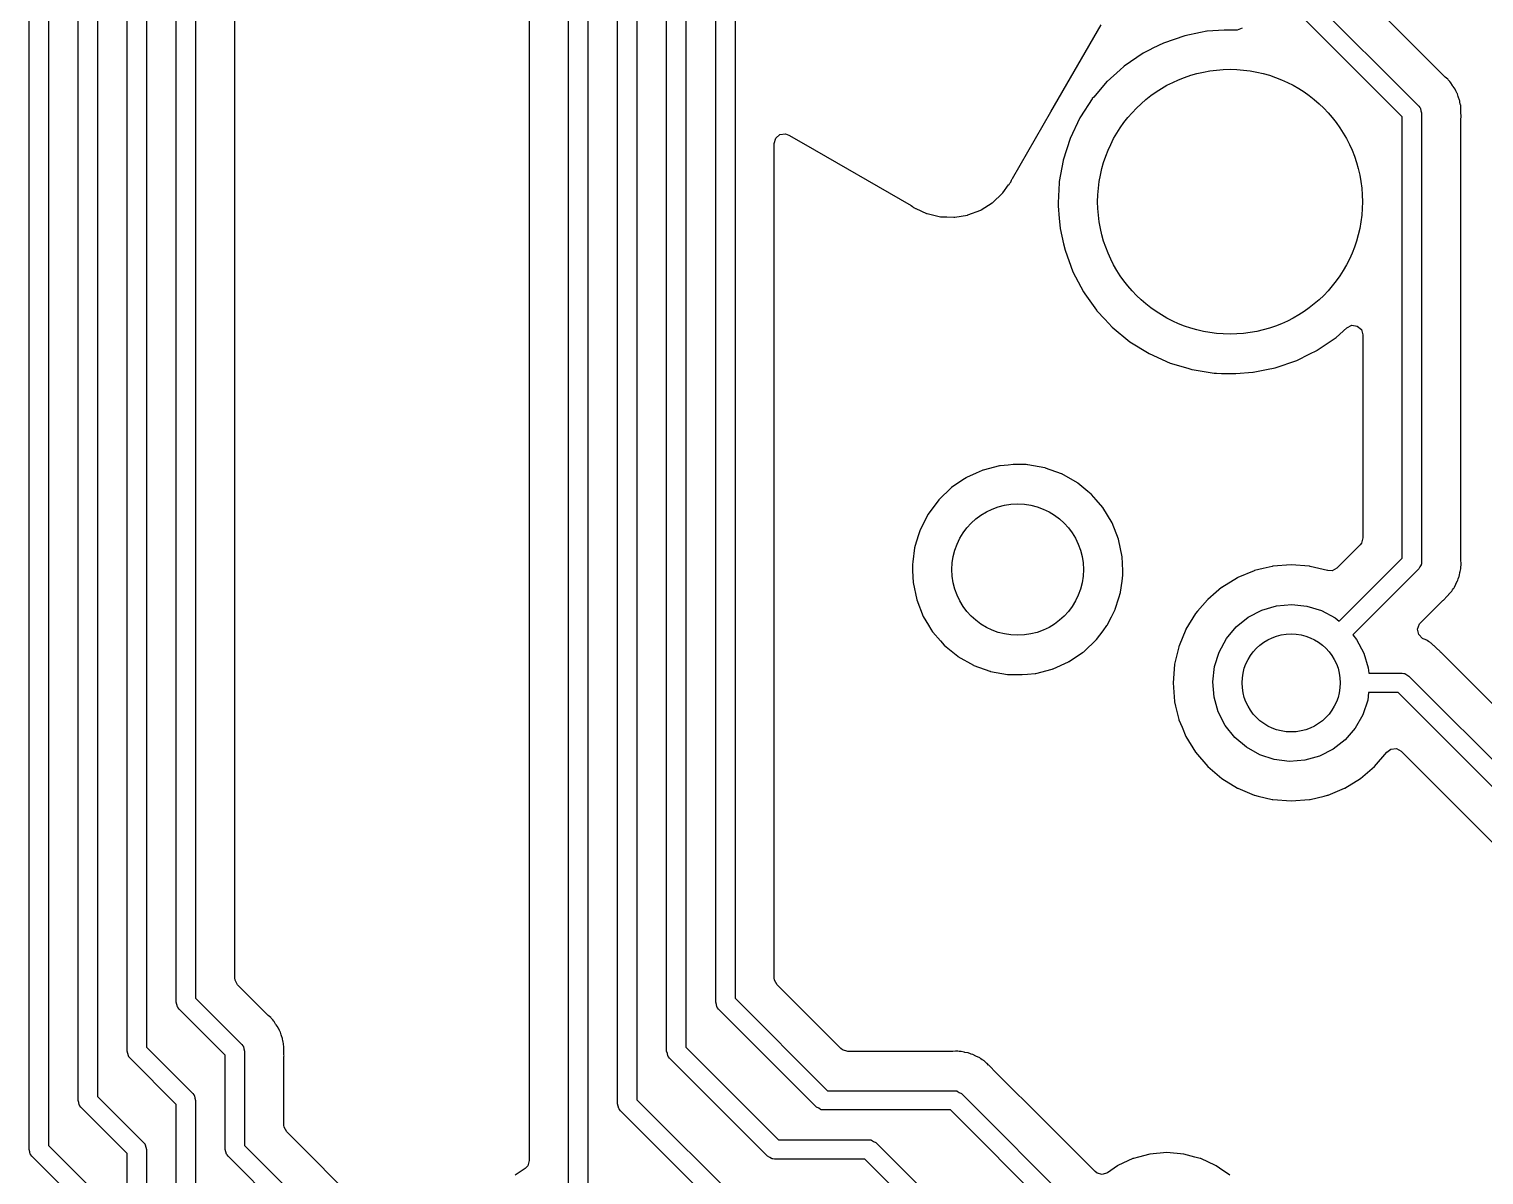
# Model space of a CAD drawing. Extents: x 189 to 319, y -167 to -61.
# Drawn here: x 250.7 to 269.54, y -120.98 to -106.14 of the extents above; entities that cross this region are included whole.
import ezdxf

# ---------------------------------------------------------------- set-up
doc = ezdxf.new("R2010")
doc.units = 0
doc.layers.add('BLACK', color=7, linetype='CONTINUOUS')

msp = doc.modelspace()

# ---------------------------------------------------------------- linework, layer by layer
at = {"layer": 'BLACK', "linetype": 'CONTINUOUS'}
for p, q in [((252.605, -118.745), (252.605, -75.6168)), ((252.855, -75.565), (252.855, -118.693)), ((253.363, -118.43), (253.363, -75.6438)), ((251.97, -119.38), (251.97, -77.5218)), ((252.22, -77.47), (252.22, -119.328)), ((251.335, -120.016), (251.335, -79.4163)), ((251.585, -79.3645), (251.585, -119.964)), ((250.7, -120.65), (250.7, -81.3213)), ((250.95, -81.2695), (250.95, -120.598)), ((257.176, -83.2104), (257.176, -120.793)), ((257.685, -121.218), (257.685, -83.1745)), ((257.935, -83.2263), (257.935, -121.218)), ((258.32, -120.061), (258.32, -85.0795)), ((258.57, -85.1313), (258.57, -120.009)), ((258.955, -119.38), (258.955, -86.3548)), ((259.205, -86.4065), (259.205, -119.328)), ((259.59, -118.745), (259.59, -87.63)), ((259.84, -87.6818), (259.84, -118.693)), ((263.56, -102.009), (268.693, -107.142)), ((268.48, -107.282), (263.347, -102.149)), ((269.028, -106.757), (265.823, -103.553)), ((263.929, -107.216), (264.579, -106.091)), ((265.666, -106.23), (265.387, -106.326)), ((265.869, -106.189), (265.666, -106.23)), ((265.951, -106.172), (265.869, -106.189)), ((265.955, -106.172), (265.951, -106.172)), ((265.951, -106.172), (265.951, -106.172)), ((266.175, -106.157), (265.955, -106.172)), ((266.332, -106.157), (266.175, -106.157)), ((266.341, -106.157), (266.332, -106.157)), ((266.407, -106.132), (266.341, -106.157)), ((265.213, -106.413), (265.123, -106.458)), ((265.252, -106.393), (265.213, -106.413)), ((265.387, -106.326), (265.252, -106.393)), ((265.123, -106.458), (264.878, -106.624)), ((264.828, -106.67), (264.658, -106.821)), ((264.875, -106.627), (264.828, -106.67)), ((264.878, -106.624), (264.875, -106.627)), ((264.875, -106.627), (264.875, -106.627)), ((269.036, -106.765), (269.028, -106.757)), ((269.07, -106.793), (269.036, -106.765)), ((269.075, -106.8), (269.07, -106.793)), ((269.082, -106.81), (269.075, -106.8)), ((264.655, -106.824), (264.484, -107.025)), ((264.658, -106.821), (264.655, -106.824)), ((264.655, -106.824), (264.655, -106.824)), ((269.095, -106.825), (269.082, -106.81)), ((269.11, -106.839), (269.095, -106.825)), ((269.13, -106.873), (269.11, -106.839)), ((269.132, -106.877), (269.13, -106.873)), ((269.139, -106.887), (269.132, -106.877)), ((269.165, -106.923), (269.139, -106.887)), ((269.167, -106.93), (269.165, -106.923)), ((269.172, -106.942), (269.167, -106.93)), ((269.181, -106.959), (269.172, -106.942)), ((269.191, -106.977), (269.181, -106.959)), ((269.193, -106.984), (269.191, -106.977)), ((269.203, -107.019), (269.193, -106.984)), ((269.193, -106.984), (269.193, -106.984)), ((264.464, -107.049), (264.312, -107.282)), ((264.466, -107.045), (264.464, -107.049)), ((264.464, -107.049), (264.464, -107.049)), ((264.484, -107.025), (264.466, -107.045)), ((268.693, -107.142), (268.707, -107.16)), ((268.707, -107.16), (268.71, -107.163)), ((268.71, -107.163), (268.711, -107.166)), ((268.711, -107.166), (268.715, -107.171)), ((268.715, -107.171), (268.721, -107.201)), ((269.207, -107.03), (269.203, -107.019)), ((269.221, -107.064), (269.207, -107.03)), ((269.223, -107.072), (269.221, -107.064)), ((269.221, -107.064), (269.221, -107.064)), ((269.226, -107.088), (269.223, -107.072)), ((269.226, -107.092), (269.226, -107.088)), ((269.23, -107.111), (269.226, -107.092)), ((269.233, -107.123), (269.23, -107.111)), ((269.236, -107.13), (269.233, -107.123)), ((269.237, -107.159), (269.236, -107.13)), ((269.237, -107.175), (269.237, -107.159)), ((269.238, -107.186), (269.237, -107.175)), ((263.432, -108.077), (263.929, -107.216)), ((264.305, -107.293), (264.178, -107.56)), ((264.312, -107.282), (264.305, -107.293)), ((268.48, -112.994), (268.48, -107.282)), ((268.721, -107.201), (268.73, -107.23)), ((268.73, -107.23), (268.73, -113.046)), ((269.238, -107.19), (269.238, -107.186)), ((269.238, -107.218), (269.238, -107.19)), ((269.239, -107.222), (269.238, -107.218)), ((269.238, -107.309), (269.239, -107.298)), ((269.238, -113.01), (269.238, -107.309)), ((269.24, -107.277), (269.239, -107.222)), ((269.239, -107.298), (269.241, -107.29)), ((269.241, -107.29), (269.24, -107.277)), ((260.369, -107.557), (260.422, -107.51)), ((260.422, -107.51), (260.492, -107.5)), ((260.492, -107.5), (260.537, -107.516)), ((260.537, -107.516), (260.726, -107.625)), ((260.349, -107.625), (260.369, -107.557)), ((260.349, -118.43), (260.349, -107.625)), ((260.726, -107.625), (262.119, -108.429)), ((264.178, -107.56), (264.088, -107.841)), ((264.087, -107.845), (264.038, -108.119)), ((264.088, -107.841), (264.087, -107.845)), ((263.41, -108.126), (263.42, -108.1)), ((263.42, -108.1), (263.428, -108.084)), ((263.428, -108.084), (263.432, -108.077)), ((264.038, -108.119), (264.036, -108.132)), ((263.174, -108.393), (263.305, -108.271)), ((263.305, -108.271), (263.308, -108.266)), ((263.308, -108.266), (263.383, -108.162)), ((263.308, -108.266), (263.308, -108.266)), ((263.383, -108.162), (263.388, -108.155)), ((263.388, -108.155), (263.4, -108.14)), ((263.4, -108.14), (263.403, -108.137)), ((263.4, -108.14), (263.4, -108.14)), ((263.403, -108.137), (263.41, -108.126)), ((264.036, -108.136), (264.024, -108.396)), ((264.036, -108.132), (264.036, -108.136)), ((264.036, -108.136), (264.036, -108.136)), ((262.119, -108.429), (262.136, -108.441)), ((262.136, -108.441), (262.152, -108.454)), ((262.152, -108.454), (262.162, -108.46)), ((262.162, -108.46), (262.167, -108.462)), ((262.167, -108.462), (262.167, -108.462)), ((262.167, -108.462), (262.177, -108.466)), ((262.177, -108.466), (262.182, -108.468)), ((262.182, -108.468), (262.32, -108.531)), ((262.855, -108.551), (263.022, -108.488)), ((263.022, -108.488), (263.028, -108.484)), ((263.028, -108.484), (263.169, -108.396)), ((263.028, -108.484), (263.028, -108.484)), ((263.169, -108.396), (263.174, -108.393)), ((263.169, -108.396), (263.169, -108.396)), ((264.024, -108.396), (264.023, -108.427)), ((264.023, -108.427), (264.023, -108.431)), ((264.023, -108.431), (264.023, -108.431)), ((264.023, -108.431), (264.038, -108.598)), ((262.32, -108.531), (262.32, -108.531)), ((262.32, -108.531), (262.326, -108.533)), ((262.326, -108.533), (262.5, -108.574)), ((262.5, -108.574), (262.582, -108.577)), ((262.582, -108.577), (262.672, -108.579)), ((262.672, -108.579), (262.672, -108.579)), ((262.672, -108.579), (262.679, -108.58)), ((262.679, -108.58), (262.685, -108.579)), ((262.685, -108.579), (262.849, -108.552)), ((262.685, -108.579), (262.685, -108.579)), ((262.849, -108.552), (262.855, -108.551)), ((262.849, -108.552), (262.849, -108.552)), ((264.038, -108.598), (264.048, -108.721)), ((264.048, -108.721), (264.049, -108.725)), ((264.049, -108.725), (264.049, -108.725)), ((264.049, -108.725), (264.093, -108.923)), ((264.093, -108.923), (264.113, -109.009)), ((264.113, -109.009), (264.215, -109.286)), ((264.215, -109.286), (264.352, -109.547)), ((264.352, -109.547), (264.371, -109.573)), ((264.371, -109.573), (264.521, -109.785)), ((264.521, -109.785), (264.521, -109.785)), ((264.521, -109.785), (264.523, -109.788)), ((264.523, -109.788), (264.526, -109.791)), ((264.526, -109.791), (264.526, -109.791)), ((264.526, -109.791), (264.63, -109.902)), ((264.63, -109.902), (264.725, -110.004)), ((264.725, -110.004), (264.953, -110.192)), ((267.762, -110.011), (267.826, -109.98)), ((267.826, -109.98), (267.896, -109.989)), ((267.896, -109.989), (267.95, -110.035)), ((264.953, -110.192), (265.204, -110.347)), ((267.377, -110.302), (267.622, -110.136)), ((267.622, -110.136), (267.762, -110.011)), ((267.95, -110.035), (267.971, -110.105)), ((267.971, -110.105), (267.971, -112.731)), ((265.204, -110.347), (265.473, -110.468)), ((267.113, -110.434), (267.283, -110.349)), ((267.283, -110.349), (267.374, -110.304)), ((267.374, -110.304), (267.377, -110.302)), ((267.374, -110.304), (267.374, -110.304)), ((265.473, -110.468), (265.614, -110.51)), ((265.614, -110.51), (265.714, -110.54)), ((265.714, -110.54), (265.756, -110.553)), ((265.756, -110.553), (265.761, -110.553)), ((265.761, -110.553), (265.761, -110.553)), ((265.761, -110.553), (266.045, -110.598)), ((266.549, -110.588), (266.722, -110.553)), ((266.722, -110.553), (266.834, -110.53)), ((266.834, -110.53), (267.113, -110.434)), ((266.045, -110.598), (266.045, -110.598)), ((266.045, -110.598), (266.048, -110.599)), ((266.048, -110.599), (266.073, -110.6)), ((266.073, -110.6), (266.139, -110.603)), ((266.139, -110.603), (266.139, -110.603)), ((266.139, -110.603), (266.14, -110.603)), ((266.14, -110.603), (266.325, -110.603)), ((266.325, -110.603), (266.545, -110.588)), ((266.545, -110.588), (266.549, -110.588)), ((266.549, -110.588), (266.549, -110.588)), ((263.042, -111.858), (262.962, -111.895)), ((263.047, -111.856), (263.042, -111.858)), ((263.042, -111.858), (263.042, -111.858)), ((263.052, -111.855), (263.047, -111.856)), ((263.265, -111.8), (263.052, -111.855)), ((263.052, -111.855), (263.052, -111.855)), ((263.27, -111.798), (263.265, -111.8)), ((263.265, -111.8), (263.265, -111.8)), ((263.275, -111.798), (263.27, -111.798)), ((263.375, -111.789), (263.275, -111.798)), ((263.275, -111.798), (263.275, -111.798)), ((263.442, -111.784), (263.375, -111.789)), ((263.604, -111.784), (263.442, -111.784)), ((263.606, -111.784), (263.604, -111.784)), ((263.611, -111.784), (263.606, -111.784)), ((263.606, -111.784), (263.606, -111.784)), ((263.628, -111.785), (263.611, -111.784)), ((263.632, -111.786), (263.628, -111.785)), ((263.85, -111.825), (263.632, -111.786)), ((263.632, -111.786), (263.632, -111.786)), ((263.855, -111.826), (263.85, -111.825)), ((263.85, -111.825), (263.85, -111.825)), ((263.86, -111.828), (263.855, -111.826)), ((264.067, -111.903), (263.86, -111.828)), ((263.86, -111.828), (263.86, -111.828)), ((262.79, -111.982), (262.645, -112.08)), ((262.832, -111.954), (262.79, -111.982)), ((262.836, -111.951), (262.832, -111.954)), ((262.832, -111.954), (262.832, -111.954)), ((262.962, -111.895), (262.836, -111.951)), ((264.072, -111.905), (264.067, -111.903)), ((264.067, -111.903), (264.067, -111.903)), ((264.273, -112.019), (264.072, -111.905)), ((264.277, -112.022), (264.273, -112.019)), ((264.409, -112.13), (264.277, -112.022)), ((264.277, -112.022), (264.277, -112.022)), ((262.478, -112.239), (262.34, -112.424)), ((262.645, -112.08), (262.478, -112.239)), ((264.451, -112.165), (264.409, -112.13)), ((264.455, -112.169), (264.451, -112.165)), ((264.515, -112.239), (264.455, -112.169)), ((264.455, -112.169), (264.455, -112.169)), ((264.602, -112.339), (264.515, -112.239)), ((262.338, -112.429), (262.283, -112.537)), ((262.34, -112.424), (262.338, -112.429)), ((264.722, -112.537), (264.602, -112.339)), ((262.236, -112.63), (262.216, -112.693)), ((262.283, -112.537), (262.236, -112.63)), ((264.807, -112.751), (264.722, -112.537)), ((262.216, -112.693), (262.169, -112.845)), ((264.854, -112.977), (264.807, -112.751)), ((267.935, -112.821), (267.633, -113.123)), ((267.951, -112.8), (267.935, -112.821)), ((267.971, -112.731), (267.951, -112.8)), ((262.166, -112.859), (262.142, -113.042)), ((262.168, -112.85), (262.166, -112.859)), ((262.169, -112.845), (262.168, -112.85)), ((262.169, -112.845), (262.169, -112.845)), ((264.857, -113.066), (264.854, -112.977)), ((267.662, -113.812), (268.48, -112.994)), ((269.239, -113.022), (269.238, -113.01)), ((262.142, -113.042), (262.137, -113.079)), ((262.137, -113.079), (262.137, -113.084)), ((262.137, -113.084), (262.14, -113.158)), ((262.137, -113.084), (262.137, -113.084)), ((262.14, -113.158), (262.146, -113.309)), ((264.861, -113.157), (264.857, -113.066)), ((264.863, -113.207), (264.861, -113.157)), ((264.862, -113.213), (264.863, -113.207)), ((266.564, -113.158), (266.351, -113.246)), ((266.568, -113.156), (266.564, -113.158)), ((266.564, -113.158), (266.564, -113.158)), ((266.68, -113.129), (266.568, -113.156)), ((266.797, -113.101), (266.68, -113.129)), ((266.802, -113.1), (266.797, -113.101)), ((266.797, -113.101), (266.797, -113.101)), ((267.041, -113.081), (266.802, -113.1)), ((267.28, -113.1), (267.041, -113.081)), ((267.285, -113.101), (267.28, -113.1)), ((267.513, -113.156), (267.285, -113.101)), ((267.285, -113.101), (267.285, -113.101)), ((267.514, -113.154), (267.513, -113.156)), ((267.57, -113.157), (267.514, -113.154)), ((267.633, -113.123), (267.57, -113.157)), ((268.693, -113.134), (267.839, -113.989)), ((268.708, -113.107), (268.693, -113.134)), ((268.725, -113.082), (268.708, -113.107)), ((268.726, -113.075), (268.725, -113.082)), ((268.727, -113.073), (268.726, -113.075)), ((268.73, -113.046), (268.727, -113.068)), ((268.727, -113.068), (268.727, -113.073)), ((269.219, -113.216), (269.225, -113.18)), ((269.225, -113.18), (269.228, -113.169)), ((269.228, -113.169), (269.237, -113.134)), ((269.237, -113.134), (269.238, -113.126)), ((269.237, -113.134), (269.237, -113.134)), ((269.238, -113.106), (269.24, -113.086)), ((269.238, -113.126), (269.238, -113.106)), ((269.243, -113.066), (269.239, -113.022)), ((269.24, -113.086), (269.242, -113.074)), ((269.242, -113.074), (269.243, -113.066)), ((262.146, -113.309), (262.193, -113.535)), ((264.832, -113.436), (264.852, -113.291)), ((264.852, -113.291), (264.862, -113.213)), ((264.862, -113.213), (264.862, -113.213)), ((266.138, -113.376), (266.068, -113.436)), ((266.142, -113.373), (266.138, -113.376)), ((266.138, -113.376), (266.138, -113.376)), ((266.347, -113.248), (266.142, -113.373)), ((266.351, -113.246), (266.347, -113.248)), ((266.351, -113.246), (266.351, -113.246)), ((269.131, -113.404), (269.142, -113.387)), ((269.142, -113.387), (269.15, -113.377)), ((269.15, -113.377), (269.155, -113.371)), ((269.15, -113.377), (269.15, -113.377)), ((269.155, -113.371), (269.172, -113.33)), ((269.172, -113.33), (269.177, -113.32)), ((269.177, -113.32), (269.195, -113.288)), ((269.195, -113.288), (269.199, -113.281)), ((269.195, -113.288), (269.195, -113.288)), ((269.199, -113.281), (269.204, -113.261)), ((269.204, -113.261), (269.21, -113.243)), ((269.21, -113.243), (269.215, -113.231)), ((269.215, -113.231), (269.218, -113.224)), ((269.215, -113.231), (269.215, -113.231)), ((269.218, -113.224), (269.219, -113.216)), ((269.219, -113.216), (269.219, -113.216)), ((262.193, -113.535), (262.278, -113.75)), ((264.764, -113.656), (264.81, -113.509)), ((264.81, -113.509), (264.831, -113.441)), ((264.831, -113.441), (264.832, -113.436)), ((264.831, -113.441), (264.831, -113.441)), ((265.956, -113.533), (265.828, -113.683)), ((265.96, -113.529), (265.956, -113.533)), ((266.068, -113.436), (265.96, -113.529)), ((268.714, -113.833), (268.997, -113.55)), ((268.997, -113.55), (269.006, -113.542)), ((269.006, -113.542), (269.012, -113.538)), ((269.012, -113.538), (269.059, -113.488)), ((269.059, -113.488), (269.061, -113.486)), ((269.061, -113.486), (269.081, -113.466)), ((269.081, -113.466), (269.084, -113.463)), ((269.084, -113.463), (269.091, -113.454)), ((269.091, -113.454), (269.103, -113.441)), ((269.103, -113.441), (269.122, -113.421)), ((269.122, -113.421), (269.126, -113.414)), ((269.126, -113.414), (269.131, -113.404)), ((262.278, -113.75), (262.347, -113.863)), ((264.66, -113.862), (264.714, -113.754)), ((264.714, -113.754), (264.762, -113.661)), ((264.762, -113.661), (264.764, -113.656)), ((264.762, -113.661), (264.762, -113.661)), ((265.804, -113.711), (265.678, -113.916)), ((265.828, -113.683), (265.804, -113.711)), ((266.33, -113.884), (266.485, -113.76)), ((266.485, -113.76), (266.66, -113.668)), ((266.66, -113.668), (266.851, -113.612)), ((266.851, -113.612), (267.048, -113.594)), ((267.048, -113.594), (267.245, -113.615)), ((267.245, -113.615), (267.435, -113.674)), ((267.435, -113.674), (267.609, -113.768)), ((267.609, -113.768), (267.662, -113.812)), ((262.347, -113.863), (262.377, -113.913)), ((262.377, -113.913), (262.398, -113.947)), ((262.398, -113.947), (262.401, -113.951)), ((262.401, -113.951), (262.5, -114.065)), ((264.522, -114.047), (264.605, -113.935)), ((264.605, -113.935), (264.656, -113.866)), ((264.656, -113.866), (264.66, -113.862)), ((264.656, -113.866), (264.656, -113.866)), ((265.676, -113.92), (265.59, -114.129)), ((265.678, -113.916), (265.676, -113.92)), ((265.676, -113.92), (265.676, -113.92)), ((266.203, -114.036), (266.33, -113.884)), ((268.677, -113.913), (268.702, -113.846)), ((268.692, -113.982), (268.677, -113.913)), ((268.702, -113.846), (268.714, -113.833)), ((262.5, -114.065), (262.549, -114.121)), ((262.549, -114.121), (262.575, -114.142)), ((262.575, -114.142), (262.723, -114.264)), ((264.355, -114.206), (264.522, -114.047)), ((265.585, -114.142), (265.532, -114.366)), ((265.587, -114.138), (265.585, -114.142)), ((265.59, -114.129), (265.587, -114.138)), ((266.107, -114.21), (266.203, -114.036)), ((267.839, -113.989), (267.887, -114.048)), ((267.887, -114.048), (267.98, -114.223)), ((268.742, -114.033), (268.692, -113.982)), ((268.752, -114.038), (268.742, -114.033)), ((268.762, -114.043), (268.752, -114.038)), ((268.796, -114.057), (268.762, -114.043)), ((268.803, -114.061), (268.796, -114.057)), ((268.796, -114.057), (268.796, -114.057)), ((268.818, -114.073), (268.803, -114.061)), ((268.819, -114.073), (268.818, -114.073)), ((268.835, -114.084), (268.819, -114.073)), ((268.846, -114.09), (268.835, -114.084)), ((268.853, -114.094), (268.846, -114.09)), ((268.846, -114.09), (268.846, -114.09)), ((268.859, -114.099), (268.853, -114.094)), ((268.885, -114.124), (268.859, -114.099)), ((268.894, -114.132), (268.885, -114.124)), ((268.898, -114.134), (268.894, -114.132)), ((268.917, -114.154), (268.898, -114.134)), ((262.723, -114.264), (262.723, -114.264)), ((262.723, -114.264), (262.727, -114.268)), ((262.727, -114.268), (262.928, -114.382)), ((263.958, -114.428), (264.159, -114.337)), ((264.159, -114.337), (264.164, -114.335)), ((264.164, -114.335), (264.168, -114.332)), ((264.168, -114.332), (264.338, -114.218)), ((264.168, -114.332), (264.168, -114.332)), ((264.338, -114.218), (264.355, -114.206)), ((266.047, -114.399), (266.107, -114.21)), ((267.98, -114.223), (268.038, -114.413)), ((268.92, -114.156), (268.917, -114.154)), ((268.97, -114.203), (268.92, -114.156)), ((268.974, -114.21), (268.97, -114.203)), ((268.981, -114.218), (268.974, -114.21)), ((278.814, -124.05), (268.981, -114.218)), ((262.928, -114.382), (262.933, -114.383)), ((262.933, -114.383), (262.933, -114.383)), ((262.933, -114.383), (263.14, -114.459)), ((263.14, -114.459), (263.14, -114.459)), ((263.14, -114.459), (263.145, -114.46)), ((263.145, -114.46), (263.15, -114.461)), ((263.15, -114.461), (263.15, -114.461)), ((263.15, -114.461), (263.368, -114.501)), ((263.368, -114.501), (263.368, -114.501)), ((263.368, -114.501), (263.372, -114.501)), ((263.372, -114.501), (263.389, -114.502)), ((263.389, -114.502), (263.394, -114.502)), ((263.394, -114.502), (263.394, -114.502)), ((263.394, -114.502), (263.396, -114.503)), ((263.396, -114.503), (263.558, -114.503)), ((263.558, -114.503), (263.625, -114.497)), ((263.625, -114.497), (263.725, -114.488)), ((263.725, -114.488), (263.725, -114.488)), ((263.725, -114.488), (263.73, -114.488)), ((263.73, -114.488), (263.735, -114.487)), ((263.735, -114.487), (263.948, -114.431)), ((263.735, -114.487), (263.735, -114.487)), ((263.948, -114.431), (263.953, -114.43)), ((263.948, -114.431), (263.948, -114.431)), ((263.953, -114.43), (263.958, -114.428)), ((263.958, -114.428), (263.958, -114.428)), ((265.531, -114.371), (265.512, -114.61)), ((265.532, -114.366), (265.531, -114.371)), ((265.532, -114.366), (265.532, -114.366)), ((266.025, -114.596), (266.047, -114.399)), ((268.038, -114.413), (268.045, -114.485)), ((268.045, -114.485), (268.478, -114.485)), ((268.478, -114.485), (268.5, -114.488)), ((268.5, -114.488), (268.504, -114.488)), ((268.504, -114.488), (268.507, -114.489)), ((268.507, -114.489), (268.513, -114.49)), ((268.513, -114.49), (268.539, -114.507)), ((268.539, -114.507), (268.566, -114.522)), ((268.566, -114.522), (282.505, -128.46)), ((265.512, -114.61), (265.531, -114.849)), ((266.042, -114.794), (266.025, -114.596)), ((265.531, -114.849), (265.532, -114.854)), ((265.532, -114.854), (265.532, -114.854)), ((265.532, -114.854), (265.545, -114.912)), ((266.096, -114.984), (266.042, -114.794)), ((268.032, -114.835), (267.969, -115.023)), ((268.044, -114.735), (268.032, -114.835)), ((268.426, -114.735), (268.044, -114.735)), ((282.258, -128.568), (268.426, -114.735)), ((265.545, -114.912), (265.587, -115.083)), ((265.587, -115.083), (265.588, -115.087)), ((265.588, -115.087), (265.588, -115.087)), ((265.588, -115.087), (265.628, -115.184)), ((266.187, -115.161), (266.096, -114.984)), ((267.969, -115.023), (267.871, -115.196)), ((265.628, -115.184), (265.678, -115.304)), ((266.31, -115.316), (266.187, -115.161)), ((267.871, -115.196), (267.742, -115.346)), ((265.678, -115.304), (265.804, -115.509)), ((266.461, -115.444), (266.31, -115.316)), ((266.634, -115.541), (266.461, -115.444)), ((267.742, -115.346), (267.585, -115.468)), ((268.278, -115.509), (268.333, -115.467)), ((268.333, -115.467), (268.403, -115.461)), ((268.403, -115.461), (268.467, -115.496)), ((265.804, -115.509), (265.96, -115.691)), ((266.823, -115.602), (266.634, -115.541)), ((267.02, -115.626), (266.823, -115.602)), ((267.217, -115.611), (267.02, -115.626)), ((267.408, -115.557), (267.217, -115.611)), ((267.585, -115.468), (267.408, -115.557)), ((268.122, -115.691), (268.278, -115.509)), ((268.278, -115.509), (268.278, -115.509)), ((268.467, -115.496), (273.754, -120.782)), ((265.96, -115.691), (266.142, -115.847)), ((267.94, -115.847), (268.122, -115.691)), ((266.142, -115.847), (266.347, -115.973)), ((266.347, -115.973), (266.351, -115.975)), ((266.351, -115.975), (266.351, -115.975)), ((266.351, -115.975), (266.564, -116.063)), ((267.518, -116.063), (267.731, -115.975)), ((267.731, -115.975), (267.735, -115.973)), ((267.731, -115.975), (267.731, -115.975)), ((267.735, -115.973), (267.94, -115.847)), ((266.564, -116.063), (266.568, -116.064)), ((266.568, -116.064), (266.613, -116.075)), ((266.613, -116.075), (266.797, -116.119)), ((266.797, -116.119), (266.797, -116.119)), ((266.797, -116.119), (266.802, -116.121)), ((266.802, -116.121), (267.041, -116.139)), ((267.041, -116.139), (267.28, -116.121)), ((267.28, -116.121), (267.285, -116.119)), ((267.285, -116.119), (267.469, -116.075)), ((267.285, -116.119), (267.285, -116.119)), ((267.469, -116.075), (267.513, -116.064)), ((267.513, -116.064), (267.518, -116.063)), ((253.366, -118.457), (253.363, -118.43)), ((253.4, -118.519), (253.366, -118.457)), ((260.351, -118.457), (260.349, -118.43)), ((260.385, -118.519), (260.351, -118.457)), ((253.788, -118.907), (253.4, -118.519)), ((261.21, -119.345), (260.385, -118.519)), ((252.614, -118.775), (252.605, -118.745)), ((252.62, -118.805), (252.614, -118.775)), ((252.624, -118.81), (252.62, -118.805)), ((252.625, -118.813), (252.624, -118.81)), ((252.628, -118.816), (252.625, -118.813)), ((252.642, -118.833), (252.628, -118.816)), ((253.24, -119.432), (252.642, -118.833)), ((252.855, -118.693), (253.453, -119.292)), ((259.599, -118.775), (259.59, -118.745)), ((259.605, -118.805), (259.599, -118.775)), ((259.609, -118.81), (259.605, -118.805)), ((259.61, -118.813), (259.609, -118.81)), ((259.613, -118.816), (259.61, -118.813)), ((259.627, -118.833), (259.613, -118.816)), ((260.897, -120.103), (259.627, -118.833)), ((259.84, -118.693), (261.037, -119.89)), ((253.796, -118.915), (253.788, -118.907)), ((253.83, -118.943), (253.796, -118.915)), ((253.835, -118.949), (253.83, -118.943)), ((253.842, -118.959), (253.835, -118.949)), ((253.855, -118.974), (253.842, -118.959)), ((253.87, -118.989), (253.855, -118.974)), ((253.874, -118.995), (253.87, -118.989)), ((253.892, -119.027), (253.874, -118.995)), ((253.899, -119.037), (253.892, -119.027)), ((253.925, -119.072), (253.899, -119.037)), ((253.927, -119.08), (253.925, -119.072)), ((253.932, -119.091), (253.927, -119.08)), ((253.941, -119.109), (253.932, -119.091)), ((253.951, -119.126), (253.941, -119.109)), ((253.953, -119.134), (253.951, -119.126)), ((253.963, -119.169), (253.953, -119.134)), ((253.953, -119.134), (253.953, -119.134)), ((253.967, -119.18), (253.963, -119.169)), ((253.981, -119.214), (253.967, -119.18)), ((253.983, -119.221), (253.981, -119.214)), ((253.981, -119.214), (253.981, -119.214)), ((253.986, -119.24), (253.983, -119.221)), ((251.979, -119.41), (251.97, -119.38)), ((251.985, -119.44), (251.979, -119.41)), ((252.22, -119.328), (252.818, -119.927)), ((253.453, -119.292), (253.467, -119.309)), ((253.467, -119.309), (253.47, -119.312)), ((253.47, -119.312), (253.471, -119.315)), ((253.471, -119.315), (253.475, -119.32)), ((253.475, -119.32), (253.481, -119.35)), ((253.481, -119.35), (253.49, -119.38)), ((253.49, -119.38), (253.49, -120.598)), ((253.986, -119.241), (253.986, -119.24)), ((253.99, -119.261), (253.986, -119.241)), ((253.996, -119.28), (253.99, -119.261)), ((253.996, -119.288), (253.996, -119.28)), ((253.997, -119.324), (253.996, -119.288)), ((253.998, -119.336), (253.997, -119.324)), ((253.998, -119.34), (253.998, -119.336)), ((253.998, -119.368), (253.998, -119.34)), ((253.999, -119.372), (253.998, -119.368)), ((254, -119.425), (253.999, -119.372)), ((258.964, -119.41), (258.955, -119.38)), ((258.97, -119.44), (258.964, -119.41)), ((259.205, -119.328), (260.402, -120.525)), ((261.231, -119.361), (261.21, -119.345)), ((261.3, -119.381), (261.231, -119.361)), ((262.647, -119.381), (261.3, -119.381)), ((262.659, -119.381), (262.647, -119.381)), ((262.695, -119.378), (262.659, -119.381)), ((262.703, -119.377), (262.695, -119.378)), ((262.711, -119.378), (262.703, -119.377)), ((262.723, -119.38), (262.711, -119.378)), ((262.743, -119.381), (262.723, -119.38)), ((262.763, -119.381), (262.743, -119.381)), ((262.77, -119.383), (262.763, -119.381)), ((262.806, -119.392), (262.77, -119.383)), ((262.77, -119.383), (262.77, -119.383)), ((262.817, -119.395), (262.806, -119.392)), ((262.853, -119.401), (262.817, -119.395)), ((262.861, -119.402), (262.853, -119.401)), ((262.853, -119.401), (262.853, -119.401)), ((262.868, -119.405), (262.861, -119.402)), ((262.88, -119.41), (262.868, -119.405)), ((262.868, -119.405), (262.868, -119.405)), ((262.898, -119.416), (262.88, -119.41)), ((262.918, -119.421), (262.898, -119.416)), ((262.957, -119.443), (262.918, -119.421)), ((251.989, -119.445), (251.985, -119.44)), ((251.99, -119.448), (251.989, -119.445)), ((251.993, -119.451), (251.99, -119.448)), ((252.007, -119.468), (251.993, -119.451)), ((252.605, -120.067), (252.007, -119.468)), ((253.24, -120.65), (253.24, -119.432)), ((253.998, -119.459), (253.999, -119.448)), ((253.998, -120.335), (253.998, -119.459)), ((253.999, -119.448), (254.001, -119.44)), ((254.001, -119.44), (254, -119.425)), ((258.974, -119.445), (258.97, -119.44)), ((258.975, -119.448), (258.974, -119.445)), ((258.978, -119.451), (258.975, -119.448)), ((258.992, -119.468), (258.978, -119.451)), ((260.262, -120.738), (258.992, -119.468)), ((262.967, -119.448), (262.957, -119.443)), ((263.001, -119.462), (262.967, -119.448)), ((263.008, -119.465), (263.001, -119.462)), ((263.001, -119.462), (263.001, -119.462)), ((263.023, -119.477), (263.008, -119.465)), ((263.024, -119.478), (263.023, -119.477)), ((263.04, -119.489), (263.024, -119.478)), ((263.051, -119.495), (263.04, -119.489)), ((263.058, -119.498), (263.051, -119.495)), ((263.051, -119.495), (263.051, -119.495)), ((263.064, -119.504), (263.058, -119.498)), ((263.09, -119.529), (263.064, -119.504)), ((263.099, -119.536), (263.09, -119.529)), ((263.103, -119.539), (263.099, -119.536)), ((263.122, -119.559), (263.103, -119.539)), ((263.125, -119.561), (263.122, -119.559)), ((263.175, -119.608), (263.125, -119.561)), ((263.179, -119.614), (263.175, -119.608)), ((263.186, -119.623), (263.179, -119.614)), ((263.881, -120.317), (263.186, -119.623)), ((251.585, -119.964), (252.183, -120.562)), ((252.818, -119.927), (252.832, -119.944)), ((252.832, -119.944), (252.835, -119.947)), ((252.835, -119.947), (252.836, -119.95)), ((252.836, -119.95), (252.84, -119.955)), ((252.84, -119.955), (252.846, -119.985)), ((252.846, -119.985), (252.855, -120.015)), ((261.037, -119.89), (262.683, -119.89)), ((262.683, -119.89), (262.705, -119.893)), ((262.705, -119.893), (262.709, -119.893)), ((262.709, -119.893), (262.712, -119.894)), ((262.712, -119.894), (262.718, -119.895)), ((262.718, -119.895), (262.744, -119.912)), ((262.744, -119.912), (262.771, -119.927)), ((262.771, -119.927), (264.432, -121.587)), ((251.344, -120.045), (251.335, -120.016)), ((251.35, -120.075), (251.344, -120.045)), ((251.354, -120.081), (251.35, -120.075)), ((251.355, -120.083), (251.354, -120.081)), ((251.358, -120.086), (251.355, -120.083)), ((251.372, -120.104), (251.358, -120.086)), ((251.97, -120.702), (251.372, -120.104)), ((252.605, -121.285), (252.605, -120.067)), ((252.855, -120.015), (252.855, -121.233)), ((258.329, -120.091), (258.32, -120.061)), ((258.335, -120.121), (258.329, -120.091)), ((258.339, -120.126), (258.335, -120.121)), ((258.34, -120.129), (258.339, -120.126)), ((258.343, -120.132), (258.34, -120.129)), ((258.357, -120.149), (258.343, -120.132)), ((259.733, -121.526), (258.357, -120.149)), ((258.57, -120.009), (259.909, -121.348)), ((260.924, -120.118), (260.897, -120.103)), ((260.949, -120.135), (260.924, -120.118)), ((260.956, -120.136), (260.949, -120.135)), ((260.958, -120.137), (260.956, -120.136)), ((260.963, -120.137), (260.958, -120.137)), ((260.985, -120.14), (260.963, -120.137)), ((262.631, -120.14), (260.985, -120.14)), ((264.218, -121.727), (262.631, -120.14)), ((254.001, -120.362), (253.998, -120.335)), ((254.035, -120.424), (254.001, -120.362)), ((264.502, -120.938), (263.881, -120.317)), ((255.058, -121.447), (254.035, -120.424)), ((260.402, -120.525), (261.574, -120.525)), ((261.574, -120.525), (261.596, -120.528)), ((261.596, -120.528), (261.601, -120.528)), ((261.601, -120.528), (261.603, -120.529)), ((261.603, -120.529), (261.609, -120.53)), ((261.609, -120.53), (261.635, -120.547)), ((261.635, -120.547), (261.662, -120.562)), ((250.709, -120.68), (250.7, -120.65)), ((250.715, -120.71), (250.709, -120.68)), ((250.719, -120.715), (250.715, -120.71)), ((250.72, -120.718), (250.719, -120.715)), ((250.723, -120.721), (250.72, -120.718)), ((250.737, -120.738), (250.723, -120.721)), ((251.335, -121.337), (250.737, -120.738)), ((250.95, -120.598), (251.548, -121.197)), ((251.97, -121.92), (251.97, -120.702)), ((252.183, -120.562), (252.197, -120.58)), ((252.197, -120.58), (252.2, -120.583)), ((252.2, -120.583), (252.201, -120.586)), ((252.201, -120.586), (252.205, -120.591)), ((252.205, -120.591), (252.211, -120.621)), ((252.211, -120.621), (252.22, -120.651)), ((252.22, -120.651), (252.22, -121.868)), ((253.249, -120.68), (253.24, -120.65)), ((253.255, -120.71), (253.249, -120.68)), ((253.259, -120.715), (253.255, -120.71)), ((253.26, -120.718), (253.259, -120.715)), ((253.263, -120.721), (253.26, -120.718)), ((253.277, -120.738), (253.263, -120.721)), ((254.51, -121.972), (253.277, -120.738)), ((253.49, -120.598), (254.723, -121.832)), ((260.289, -120.753), (260.262, -120.738)), ((261.662, -120.562), (262.449, -121.348)), ((265.209, -120.71), (265.065, -120.749)), ((265.43, -120.691), (265.209, -120.71)), ((265.651, -120.71), (265.43, -120.691)), ((265.795, -120.749), (265.651, -120.71)), ((257.123, -120.896), (256.995, -120.986)), ((257.156, -120.861), (257.123, -120.896)), ((257.176, -120.793), (257.156, -120.861)), ((260.314, -120.77), (260.289, -120.753)), ((260.321, -120.771), (260.314, -120.77)), ((260.323, -120.772), (260.321, -120.771)), ((260.328, -120.772), (260.323, -120.772)), ((260.35, -120.775), (260.328, -120.772)), ((261.522, -120.775), (260.35, -120.775)), ((262.273, -121.526), (261.522, -120.775)), ((264.792, -120.862), (264.663, -120.952)), ((264.797, -120.859), (264.792, -120.862)), ((264.989, -120.77), (264.797, -120.859)), ((264.797, -120.859), (264.797, -120.859)), ((264.994, -120.768), (264.989, -120.77)), ((264.989, -120.77), (264.989, -120.77)), ((264.999, -120.766), (264.994, -120.768)), ((265.065, -120.749), (264.999, -120.766)), ((264.999, -120.766), (264.999, -120.766)), ((265.861, -120.766), (265.795, -120.749)), ((265.866, -120.768), (265.861, -120.766)), ((265.861, -120.766), (265.861, -120.766)), ((265.871, -120.77), (265.866, -120.768)), ((266.063, -120.859), (265.871, -120.77)), ((265.871, -120.77), (265.871, -120.77)), ((266.068, -120.862), (266.063, -120.859)), ((266.063, -120.859), (266.063, -120.859)), ((266.111, -120.892), (266.068, -120.862)), ((266.245, -120.986), (266.111, -120.892)), ((264.527, -120.957), (264.502, -120.938)), ((264.596, -120.975), (264.527, -120.957)), ((264.663, -120.952), (264.596, -120.975))]:
    msp.add_line(p, q, dxfattribs=at)
at = {"layer": 'BLACK'}
for centre, radius in [((266.25, -108.38), 1.7145), ((263.5, -113.143), 0.8509), ((267.041, -114.61), 0.635)]:
    msp.add_circle(centre, radius, dxfattribs=at)

doc.saveas('drawing.dxf')
